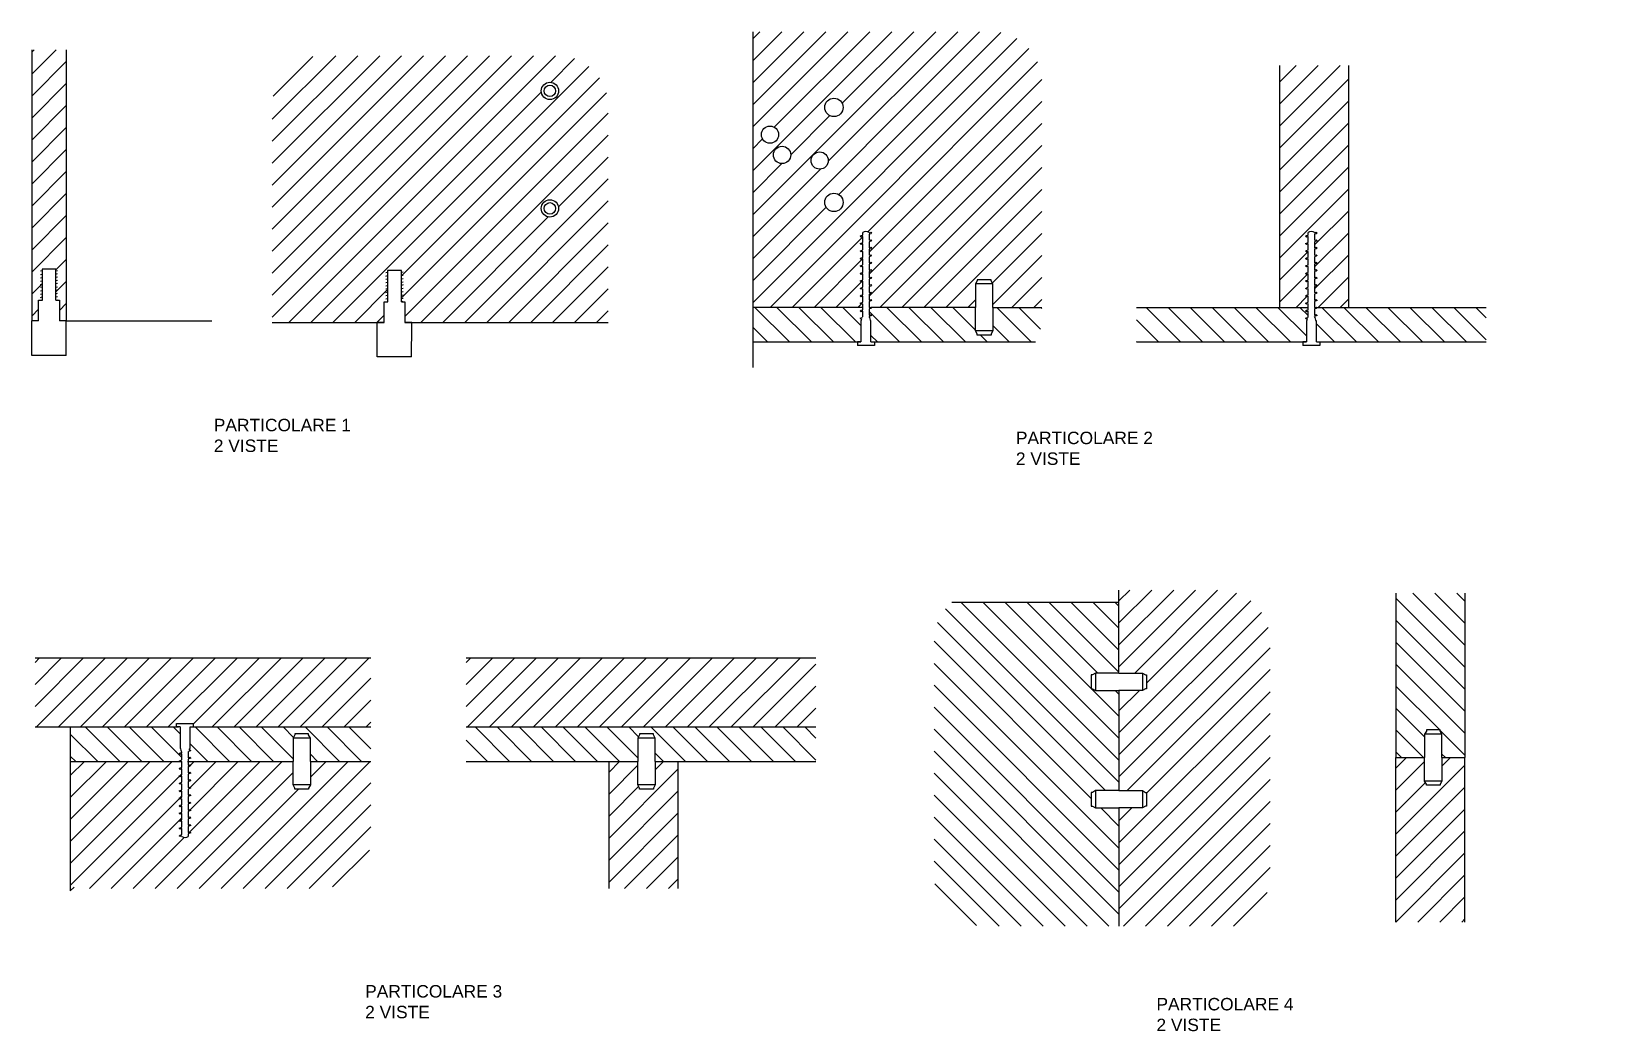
# Model space of a CAD drawing. Header units: inches. Extents: x -20 to 1960, y -511 to 856.
# Drawn here: x 1042.7 to 1501.5, y -510.6 to -221.3 of the extents above; entities that cross this region are included whole.
import ezdxf

# ---------------------------------------------------------------- set-up
doc = ezdxf.new("R2010")
doc.units = ezdxf.units.IN
doc.header["$MEASUREMENT"] = 0
doc.linetypes.add('ACAD_ISO04W100', pattern=[30, 24, -3, 0, -3])
doc.layers.add('assi', color=4, linetype='ACAD_ISO04W100')
doc.styles.add('ARIAL', font='arial.ttf')

msp = doc.modelspace()

# ---------------------------------------------------------------- hatches: boundary and pattern name
at = {"layer": 'assi'}
h = msp.add_hatch(dxfattribs=at)
h.set_pattern_fill('ANSI31', color=256, scale=36)
h.set_pattern_definition([(45, (-4903.842, -1718.9964), (-3.1819805, 3.1819805), [])])
h.paths.add_polyline_path([(1052.73, -226.5), (1042.73, -226.5), (1042.73, -304.97), (1044.73, -304.97), (1044.73, -298.97), (1045.73, -298.97), (1045.73, -289.97), (1049.73, -289.97), (1049.73, -298.97), (1050.73, -298.97), (1050.73, -304.97), (1052.73, -304.97)])
h = msp.add_hatch(dxfattribs=at)
h.set_pattern_fill('ANSI31', color=256, scale=36)
h.set_pattern_definition([(45, (-891.2047, -23.677), (-3.1819805, 3.1819805), [])])
edge = h.paths.add_edge_path()
edge.add_line((1423.96, -231.04), (1403.96, -231.04))
edge.add_line((1403.96, -231.04), (1403.96, -301.06))
edge.add_line((1403.96, -301.06), (1412.29, -301.06))
edge.add_line((1412.29, -301.06), (1412.29, -299.99))
edge.add_line((1412.29, -299.99), (1411.82, -300.14))
edge.add_line((1411.82, -300.14), (1411.56, -299.88))
edge.add_line((1411.56, -299.88), (1411.82, -299.73))
edge.add_line((1411.82, -299.73), (1412.29, -299.57))
edge.add_line((1412.29, -299.57), (1412.29, -297.83))
edge.add_line((1412.29, -297.83), (1411.82, -297.98))
edge.add_line((1411.82, -297.98), (1411.56, -297.72))
edge.add_line((1411.56, -297.72), (1411.82, -297.57))
edge.add_line((1411.82, -297.57), (1412.29, -297.41))
edge.add_line((1412.29, -297.41), (1412.29, -295.66))
edge.add_line((1412.29, -295.66), (1411.82, -295.82))
edge.add_line((1411.82, -295.82), (1411.56, -295.56))
edge.add_line((1411.56, -295.56), (1411.82, -295.41))
edge.add_line((1411.82, -295.41), (1412.29, -295.25))
edge.add_line((1412.29, -295.25), (1412.29, -293.5))
edge.add_line((1412.29, -293.5), (1411.82, -293.66))
edge.add_line((1411.82, -293.66), (1411.56, -293.4))
edge.add_line((1411.56, -293.4), (1411.82, -293.25))
edge.add_line((1411.82, -293.25), (1412.29, -293.09))
edge.add_line((1412.29, -293.09), (1412.29, -291.34))
edge.add_line((1412.29, -291.34), (1411.82, -291.5))
edge.add_line((1411.82, -291.5), (1411.56, -291.23))
edge.add_line((1411.56, -291.23), (1411.82, -291.08))
edge.add_line((1411.82, -291.08), (1412.29, -290.93))
edge.add_line((1412.29, -290.93), (1412.29, -289.18))
edge.add_line((1412.29, -289.18), (1411.82, -289.33))
edge.add_line((1411.82, -289.33), (1411.56, -289.07))
edge.add_line((1411.56, -289.07), (1411.82, -288.92))
edge.add_line((1411.82, -288.92), (1412.29, -288.76))
edge.add_line((1412.29, -288.76), (1412.29, -287.02))
edge.add_line((1412.29, -287.02), (1411.82, -287.17))
edge.add_line((1411.82, -287.17), (1411.56, -286.91))
edge.add_line((1411.56, -286.91), (1411.82, -286.76))
edge.add_line((1411.82, -286.76), (1412.29, -286.6))
edge.add_line((1412.29, -286.6), (1412.29, -284.85))
edge.add_line((1412.29, -284.85), (1411.82, -285.01))
edge.add_line((1411.82, -285.01), (1411.56, -284.75))
edge.add_line((1411.56, -284.75), (1411.82, -284.6))
edge.add_line((1411.82, -284.6), (1412.29, -284.44))
edge.add_line((1412.29, -284.44), (1412.29, -282.69))
edge.add_line((1412.29, -282.69), (1411.82, -282.85))
edge.add_line((1411.82, -282.85), (1411.56, -282.59))
edge.add_line((1411.56, -282.59), (1411.82, -282.44))
edge.add_line((1411.82, -282.44), (1412.29, -282.28))
edge.add_line((1412.29, -282.28), (1412.29, -280.53))
edge.add_line((1412.29, -280.53), (1411.82, -280.69))
edge.add_line((1411.82, -280.69), (1411.56, -280.43))
edge.add_line((1411.56, -280.43), (1411.82, -280.27))
edge.add_line((1411.82, -280.27), (1412.29, -280.12))
edge.add_line((1412.29, -280.12), (1412.29, -279.37))
edge.add_arc((1413.22, -280.7), 1.62, 50.1453, 125.247, ccw=False)
edge.add_line((1414.26, -279.45), (1414.62, -279.33))
edge.add_line((1414.62, -279.33), (1414.89, -279.59))
edge.add_line((1414.89, -279.59), (1414.62, -279.74))
edge.add_line((1414.62, -279.74), (1414.16, -279.9))
edge.add_line((1414.16, -279.9), (1414.16, -281.65))
edge.add_line((1414.16, -281.65), (1414.62, -281.49))
edge.add_line((1414.62, -281.49), (1414.89, -281.76))
edge.add_line((1414.89, -281.76), (1414.62, -281.91))
edge.add_line((1414.62, -281.91), (1414.16, -282.06))
edge.add_line((1414.16, -282.06), (1414.16, -283.81))
edge.add_line((1414.16, -283.81), (1414.62, -283.66))
edge.add_line((1414.62, -283.66), (1414.89, -283.92))
edge.add_line((1414.89, -283.92), (1414.62, -284.07))
edge.add_line((1414.62, -284.07), (1414.16, -284.23))
edge.add_line((1414.16, -284.23), (1414.16, -285.97))
edge.add_line((1414.16, -285.97), (1414.62, -285.82))
edge.add_line((1414.62, -285.82), (1414.89, -286.08))
edge.add_line((1414.89, -286.08), (1414.62, -286.23))
edge.add_line((1414.62, -286.23), (1414.16, -286.39))
edge.add_line((1414.16, -286.39), (1414.16, -288.14))
edge.add_line((1414.16, -288.14), (1414.62, -287.98))
edge.add_line((1414.62, -287.98), (1414.89, -288.24))
edge.add_line((1414.89, -288.24), (1414.62, -288.39))
edge.add_line((1414.62, -288.39), (1414.16, -288.55))
edge.add_line((1414.16, -288.55), (1414.16, -290.3))
edge.add_line((1414.16, -290.3), (1414.62, -290.14))
edge.add_line((1414.62, -290.14), (1414.89, -290.4))
edge.add_line((1414.89, -290.4), (1414.62, -290.55))
edge.add_line((1414.62, -290.55), (1414.16, -290.71))
edge.add_line((1414.16, -290.71), (1414.16, -292.46))
edge.add_line((1414.16, -292.46), (1414.62, -292.3))
edge.add_line((1414.62, -292.3), (1414.89, -292.56))
edge.add_line((1414.89, -292.56), (1414.62, -292.72))
edge.add_line((1414.62, -292.72), (1414.16, -292.87))
edge.add_line((1414.16, -292.87), (1414.16, -294.62))
edge.add_line((1414.16, -294.62), (1414.62, -294.46))
edge.add_line((1414.62, -294.46), (1414.89, -294.73))
edge.add_line((1414.89, -294.73), (1414.62, -294.88))
edge.add_line((1414.62, -294.88), (1414.16, -295.03))
edge.add_line((1414.16, -295.03), (1414.16, -296.78))
edge.add_line((1414.16, -296.78), (1414.62, -296.63))
edge.add_line((1414.62, -296.63), (1414.89, -296.89))
edge.add_line((1414.89, -296.89), (1414.62, -297.04))
edge.add_line((1414.62, -297.04), (1414.16, -297.2))
edge.add_line((1414.16, -297.2), (1414.16, -298.95))
edge.add_line((1414.16, -298.95), (1414.62, -298.79))
edge.add_line((1414.62, -298.79), (1414.89, -299.05))
edge.add_line((1414.89, -299.05), (1414.62, -299.2))
edge.add_line((1414.62, -299.2), (1414.16, -299.36))
edge.add_line((1414.16, -299.36), (1414.16, -301.06))
edge.add_line((1414.16, -301.06), (1414.29, -301.06))
edge.add_line((1414.29, -301.06), (1414.62, -300.95))
edge.add_line((1414.62, -300.95), (1414.73, -301.06))
edge.add_line((1414.73, -301.06), (1423.96, -301.06))
edge.add_line((1423.96, -301.06), (1423.96, -231.04))
h = msp.add_hatch(dxfattribs=at)
h.set_pattern_fill('ANSI31', color=256, scale=36, angle=90)
h.set_pattern_definition([(135, (-3547.296, -4112.0774), (-3.1819805, -3.1819805), [])])
h.paths.add_polyline_path([(1315.98, -301.08), (1285.79, -301.08), (1285.92, -301.21), (1285.66, -301.36), (1285.19, -301.52), (1285.19, -303.27), (1285.66, -303.11), (1285.92, -303.37), (1285.66, -303.53), (1285.19, -303.68, -0.04699), (1285.7, -305.06), (1285.7, -310.98), (1285.78, -311.06), (1286.7, -311.06), (1333.31, -311.06, 0.128744), (1335.18, -303.92), (1335.18, -301.08), (1320.98, -301.08), (1320.98, -307.85), (1320.48, -308.74), (1320.48, -309.06), (1316.48, -309.06), (1316.48, -308.74), (1315.98, -307.85)])
h.paths.add_polyline_path([(1282.82, -305.06, -0.016302), (1282.96, -304.57), (1282.6, -304.21), (1282.86, -304.05), (1283.21, -303.94, -0.008944), (1283.32, -303.68), (1283.32, -302.15), (1282.86, -302.31), (1282.6, -302.04), (1282.86, -301.89), (1283.32, -301.74), (1283.32, -301.06), (1251.48, -301.06), (1251.48, -311.06), (1282.82, -311.06)])
h.paths.add_polyline_path([(1819.92, -301.21), (1820.18, -301.06), (1819.77, -301.06)])
h.paths.add_polyline_path([(1819.19, -301.63), (1819.66, -301.36), (1819.19, -301.52)])
h = msp.add_hatch(dxfattribs=at)
h.set_pattern_fill('ANSI31', color=256, scale=36, angle=90)
h.set_pattern_definition([(135, (-891.2047, -23.677), (-3.1819805, -3.1819805), [])])
edge = h.paths.add_edge_path()
edge.add_line((1362.58, -301.06), (1362.58, -311.06))
edge.add_line((1362.58, -311.06), (1411.78, -311.06))
edge.add_line((1411.78, -311.06), (1411.78, -305.06))
edge.add_arc((1419.36, -307.07), 7.84, 160.2271, 165.1895, ccw=False)
edge.add_line((1411.98, -304.41), (1411.82, -304.47))
edge.add_line((1411.82, -304.47), (1411.56, -304.21))
edge.add_line((1411.56, -304.21), (1411.82, -304.05))
edge.add_line((1411.82, -304.05), (1412.17, -303.94))
edge.add_arc((1419.36, -307.07), 7.84, 154.4281, 156.4777, ccw=False)
edge.add_line((1412.29, -303.68), (1412.29, -302.15))
edge.add_line((1412.29, -302.15), (1411.82, -302.31))
edge.add_line((1411.82, -302.31), (1411.56, -302.04))
edge.add_line((1411.56, -302.04), (1411.82, -301.89))
edge.add_line((1411.82, -301.89), (1412.29, -301.74))
edge.add_line((1412.29, -301.74), (1412.29, -301.06))
edge.add_line((1412.29, -301.06), (1362.58, -301.06))
edge = h.paths.add_edge_path()
edge.add_line((1463.87, -311.06), (1463.87, -301.06))
edge.add_line((1463.87, -301.06), (1414.73, -301.06))
edge.add_line((1414.73, -301.06), (1414.89, -301.21))
edge.add_line((1414.89, -301.21), (1414.62, -301.36))
edge.add_line((1414.62, -301.36), (1414.16, -301.52))
edge.add_line((1414.16, -301.52), (1414.16, -303.27))
edge.add_line((1414.16, -303.27), (1414.62, -303.11))
edge.add_line((1414.62, -303.11), (1414.89, -303.37))
edge.add_line((1414.89, -303.37), (1414.62, -303.53))
edge.add_line((1414.62, -303.53), (1414.16, -303.68))
edge.add_arc((1407.09, -307.07), 7.84, 14.8105, 25.5719, ccw=False)
edge.add_line((1414.67, -305.06), (1414.67, -310.98))
edge.add_line((1414.67, -310.98), (1414.74, -311.06))
edge.add_line((1414.74, -311.06), (1463.87, -311.06))
h = msp.add_hatch(dxfattribs=at)
h.set_pattern_fill('ANSI31', color=256, scale=36, angle=90)
h.set_pattern_definition([(135, (-36.5393, -291.9454), (-3.18198, -3.18198), [])])
h.paths.add_polyline_path([(1457.69, -383.76), (1437.69, -383.76), (1437.69, -431.37), (1446.02, -431.37), (1446.02, -424.59), (1446.52, -423.69), (1446.52, -423.37), (1450.52, -423.37), (1450.52, -423.69), (1451.02, -424.59), (1451.02, -431.37), (1457.69, -431.37)])
h = msp.add_hatch(dxfattribs=at)
h.set_pattern_fill('ANSI31', color=256, scale=36, angle=90)
h.set_pattern_definition([(135, (13.317, -416.606), (-3.18198, -3.18198), [])])
h.paths.add_polyline_path([(1218.22, -425.71), (1218.72, -424.82), (1218.72, -424.5), (1222.72, -424.5), (1222.72, -424.82), (1223.22, -425.71), (1223.22, -432.5), (1269.8, -432.5), (1269.8, -422.5), (1168.51, -422.5), (1168.51, -432.5), (1218.22, -432.5)])
h = msp.add_hatch(dxfattribs=at)
h.set_pattern_fill('ANSI31', color=256, scale=36)
h.set_pattern_definition([(45, (13.317, -416.606), (-3.18198, 3.18198), [])])
h.paths.add_polyline_path([(1209.89, -469.23), (1229.89, -469.23), (1229.89, -432.5), (1223.22, -432.5), (1223.22, -439.28), (1222.72, -440.17), (1222.72, -440.5), (1218.72, -440.5), (1218.72, -440.17), (1218.22, -439.28), (1218.22, -432.5), (1209.89, -432.5)])
h = msp.add_hatch(dxfattribs=at)
h.set_pattern_fill('ANSI31', color=256, scale=36)
h.set_pattern_definition([(45, (241.114, -415.4795), (-3.18198, 3.18198), [])])
h.paths.add_polyline_path([(1437.69, -478.98), (1457.69, -478.98), (1457.69, -431.37), (1451.02, -431.37), (1451.02, -438.15), (1450.52, -439.05), (1450.52, -439.37), (1446.52, -439.37), (1446.52, -439.05), (1446.02, -438.15), (1446.02, -431.37), (1437.69, -431.37)])

# ---------------------------------------------------------------- linework, layer by layer
for p, q in [((1251.48, -221.31), (1251.48, -318.46)), ((1042.73, -226.5), (1042.73, -304.97)), ((1052.73, -226.5), (1052.73, -304.97)), ((1403.96, -231.04), (1403.96, -301.06)), ((1423.96, -231.04), (1423.96, -301.06)), ((1283.32, -280.12), (1283.32, -279.37)), ((1285.19, -279.49), (1285.66, -279.33)), ((1285.19, -279.37), (1285.19, -279.49)), ((1285.66, -279.74), (1285.19, -279.9)), ((1285.66, -279.33), (1285.92, -279.59)), ((1285.92, -279.59), (1285.66, -279.74)), ((1412.29, -280.12), (1412.29, -279.37)), ((1414.16, -279.49), (1414.62, -279.33)), ((1414.16, -279.37), (1414.16, -279.49)), ((1414.62, -279.74), (1414.16, -279.9)), ((1414.62, -279.33), (1414.89, -279.59)), ((1414.89, -279.59), (1414.62, -279.74)), ((1282.6, -280.43), (1282.86, -280.27)), ((1282.86, -280.69), (1282.6, -280.43)), ((1282.6, -282.59), (1282.86, -282.44)), ((1282.86, -282.85), (1282.6, -282.59)), ((1282.86, -280.27), (1283.32, -280.12)), ((1283.32, -280.53), (1282.86, -280.69)), ((1282.86, -282.44), (1283.32, -282.28)), ((1283.32, -282.69), (1282.86, -282.85)), ((1282.86, -284.6), (1283.32, -284.44)), ((1283.32, -282.28), (1283.32, -280.53)), ((1283.32, -284.44), (1283.32, -282.69)), ((1285.19, -279.9), (1285.19, -281.65)), ((1285.19, -281.65), (1285.66, -281.49)), ((1285.66, -281.91), (1285.19, -282.06)), ((1285.19, -282.06), (1285.19, -283.81)), ((1285.19, -283.81), (1285.66, -283.66)), ((1285.66, -284.07), (1285.19, -284.23)), ((1285.19, -284.23), (1285.19, -285.97)), ((1285.66, -281.49), (1285.92, -281.76)), ((1285.92, -281.76), (1285.66, -281.91)), ((1285.66, -283.66), (1285.92, -283.92)), ((1285.92, -283.92), (1285.66, -284.07)), ((1411.56, -280.43), (1411.82, -280.27)), ((1411.82, -280.69), (1411.56, -280.43)), ((1411.56, -282.59), (1411.82, -282.44)), ((1411.82, -282.85), (1411.56, -282.59)), ((1411.82, -280.27), (1412.29, -280.12)), ((1412.29, -280.53), (1411.82, -280.69)), ((1411.82, -282.44), (1412.29, -282.28)), ((1412.29, -282.69), (1411.82, -282.85)), ((1411.82, -284.6), (1412.29, -284.44)), ((1412.29, -282.28), (1412.29, -280.53)), ((1412.29, -284.44), (1412.29, -282.69)), ((1414.16, -279.9), (1414.16, -281.65)), ((1414.16, -281.65), (1414.62, -281.49)), ((1414.62, -281.91), (1414.16, -282.06)), ((1414.16, -282.06), (1414.16, -283.81)), ((1414.16, -283.81), (1414.62, -283.66)), ((1414.62, -284.07), (1414.16, -284.23)), ((1414.16, -284.23), (1414.16, -285.97)), ((1414.62, -281.49), (1414.89, -281.76)), ((1414.89, -281.76), (1414.62, -281.91)), ((1414.62, -283.66), (1414.89, -283.92)), ((1414.89, -283.92), (1414.62, -284.07)), ((1282.6, -284.75), (1282.86, -284.6)), ((1282.86, -285.01), (1282.6, -284.75)), ((1282.6, -286.91), (1282.86, -286.76)), ((1282.86, -287.17), (1282.6, -286.91)), ((1282.6, -289.07), (1282.86, -288.92)), ((1283.32, -284.85), (1282.86, -285.01)), ((1282.86, -286.76), (1283.32, -286.6)), ((1283.32, -287.02), (1282.86, -287.17)), ((1282.86, -288.92), (1283.32, -288.76)), ((1283.32, -286.6), (1283.32, -284.85)), ((1283.32, -288.76), (1283.32, -287.02)), ((1285.19, -285.97), (1285.66, -285.82)), ((1285.66, -286.23), (1285.19, -286.39)), ((1285.19, -286.39), (1285.19, -288.14)), ((1285.19, -288.14), (1285.66, -287.98)), ((1285.66, -288.39), (1285.19, -288.55)), ((1285.19, -288.55), (1285.19, -290.3)), ((1285.66, -285.82), (1285.92, -286.08)), ((1285.92, -286.08), (1285.66, -286.23)), ((1285.66, -287.98), (1285.92, -288.24)), ((1285.92, -288.24), (1285.66, -288.39)), ((1411.56, -284.75), (1411.82, -284.6)), ((1411.82, -285.01), (1411.56, -284.75)), ((1411.56, -286.91), (1411.82, -286.76)), ((1411.82, -287.17), (1411.56, -286.91)), ((1411.56, -289.07), (1411.82, -288.92)), ((1412.29, -284.85), (1411.82, -285.01)), ((1411.82, -286.76), (1412.29, -286.6)), ((1412.29, -287.02), (1411.82, -287.17)), ((1411.82, -288.92), (1412.29, -288.76)), ((1412.29, -286.6), (1412.29, -284.85)), ((1412.29, -288.76), (1412.29, -287.02)), ((1414.16, -285.97), (1414.62, -285.82)), ((1414.62, -286.23), (1414.16, -286.39)), ((1414.16, -286.39), (1414.16, -288.14)), ((1414.16, -288.14), (1414.62, -287.98)), ((1414.62, -288.39), (1414.16, -288.55)), ((1414.16, -288.55), (1414.16, -290.3)), ((1414.62, -285.82), (1414.89, -286.08)), ((1414.89, -286.08), (1414.62, -286.23)), ((1414.62, -287.98), (1414.89, -288.24)), ((1414.89, -288.24), (1414.62, -288.39)), ((1045.73, -290.49), (1045.23, -290.61)), ((1045.23, -291.56), (1045.73, -291.44)), ((1045.23, -292.5), (1045.73, -292.38)), ((1045.23, -293.45), (1045.73, -293.33)), ((1049.73, -289.97), (1045.73, -289.97)), ((1045.73, -289.97), (1045.73, -298.97)), ((1049.73, -298.97), (1049.73, -289.97)), ((1049.73, -290.47), (1050.22, -290.36)), ((1049.73, -291.42), (1050.22, -291.3)), ((1049.73, -292.36), (1050.22, -292.25)), ((1049.73, -293.31), (1050.22, -293.19)), ((1145.76, -290.93), (1145.27, -291.05)), ((1145.27, -291.99), (1145.76, -291.87)), ((1145.27, -292.94), (1145.76, -292.82)), ((1149.76, -290.41), (1145.76, -290.41)), ((1145.76, -290.41), (1145.76, -299.41)), ((1149.76, -299.41), (1149.76, -290.41)), ((1149.76, -290.91), (1150.26, -290.79)), ((1149.76, -291.86), (1150.26, -291.74)), ((1149.76, -292.8), (1150.26, -292.68)), ((1149.76, -293.75), (1150.26, -293.63)), ((1282.86, -289.33), (1282.6, -289.07)), ((1282.6, -291.23), (1282.86, -291.08)), ((1282.86, -291.5), (1282.6, -291.23)), ((1282.6, -293.4), (1282.86, -293.25)), ((1282.86, -293.66), (1282.6, -293.4)), ((1283.32, -289.18), (1282.86, -289.33)), ((1282.86, -291.08), (1283.32, -290.93)), ((1283.32, -291.34), (1282.86, -291.5)), ((1282.86, -293.25), (1283.32, -293.09)), ((1283.32, -293.5), (1282.86, -293.66)), ((1283.32, -290.93), (1283.32, -289.18)), ((1283.32, -293.09), (1283.32, -291.34)), ((1283.32, -295.25), (1283.32, -293.5)), ((1285.19, -290.3), (1285.66, -290.14)), ((1285.66, -290.55), (1285.19, -290.71)), ((1285.19, -290.71), (1285.19, -292.46)), ((1285.19, -292.46), (1285.66, -292.3)), ((1285.66, -292.72), (1285.19, -292.87)), ((1285.19, -292.87), (1285.19, -294.62)), ((1285.66, -290.14), (1285.92, -290.4)), ((1285.92, -290.4), (1285.66, -290.55)), ((1285.66, -292.3), (1285.92, -292.56)), ((1285.92, -292.56), (1285.66, -292.72)), ((1316.48, -293.39), (1315.98, -294.28)), ((1320.48, -293.06), (1316.48, -293.06)), ((1316.48, -293.06), (1316.48, -293.39)), ((1320.48, -293.39), (1320.48, -293.06)), ((1320.98, -294.28), (1320.48, -293.39)), ((1411.82, -289.33), (1411.56, -289.07)), ((1411.56, -291.23), (1411.82, -291.08)), ((1411.82, -291.5), (1411.56, -291.23)), ((1411.56, -293.4), (1411.82, -293.25)), ((1411.82, -293.66), (1411.56, -293.4)), ((1412.29, -289.18), (1411.82, -289.33)), ((1411.82, -291.08), (1412.29, -290.93)), ((1412.29, -291.34), (1411.82, -291.5)), ((1411.82, -293.25), (1412.29, -293.09)), ((1412.29, -293.5), (1411.82, -293.66)), ((1412.29, -290.93), (1412.29, -289.18)), ((1412.29, -293.09), (1412.29, -291.34)), ((1412.29, -295.25), (1412.29, -293.5)), ((1414.16, -290.3), (1414.62, -290.14)), ((1414.62, -290.55), (1414.16, -290.71)), ((1414.16, -290.71), (1414.16, -292.46)), ((1414.16, -292.46), (1414.62, -292.3)), ((1414.62, -292.72), (1414.16, -292.87)), ((1414.16, -292.87), (1414.16, -294.62)), ((1414.62, -290.14), (1414.89, -290.4)), ((1414.89, -290.4), (1414.62, -290.55)), ((1414.62, -292.3), (1414.89, -292.56)), ((1414.89, -292.56), (1414.62, -292.72)), ((1045.23, -294.39), (1045.73, -294.27)), ((1045.73, -295.22), (1045.23, -295.34)), ((1045.23, -296.28), (1045.73, -296.16)), ((1045.23, -297.23), (1045.73, -297.11)), ((1045.23, -298.17), (1045.73, -298.05)), ((1050.22, -294.13), (1049.73, -294.25)), ((1049.73, -295.2), (1050.22, -295.08)), ((1049.73, -296.14), (1050.22, -296.02)), ((1049.73, -297.09), (1050.22, -296.97)), ((1049.73, -298.03), (1050.22, -297.91)), ((1145.27, -293.88), (1145.76, -293.76)), ((1145.27, -294.83), (1145.76, -294.71)), ((1145.76, -295.65), (1145.27, -295.77)), ((1145.27, -296.72), (1145.76, -296.6)), ((1145.27, -297.66), (1145.76, -297.54)), ((1150.26, -294.57), (1149.76, -294.69)), ((1149.76, -295.64), (1150.26, -295.52)), ((1149.76, -296.58), (1150.26, -296.46)), ((1149.76, -297.53), (1150.26, -297.41)), ((1282.6, -295.56), (1282.86, -295.41)), ((1282.86, -295.82), (1282.6, -295.56)), ((1282.6, -297.72), (1282.86, -297.57)), ((1282.86, -297.98), (1282.6, -297.72)), ((1282.86, -295.41), (1283.32, -295.25)), ((1283.32, -295.66), (1282.86, -295.82)), ((1282.86, -297.57), (1283.32, -297.41)), ((1283.32, -297.83), (1282.86, -297.98)), ((1283.32, -297.41), (1283.32, -295.66)), ((1283.32, -299.57), (1283.32, -297.83)), ((1285.19, -294.62), (1285.66, -294.46)), ((1285.66, -294.88), (1285.19, -295.03)), ((1285.19, -295.03), (1285.19, -296.78)), ((1285.19, -296.78), (1285.66, -296.63)), ((1285.66, -297.04), (1285.19, -297.2)), ((1285.19, -297.2), (1285.19, -298.95)), ((1285.66, -294.46), (1285.92, -294.73)), ((1285.92, -294.73), (1285.66, -294.88)), ((1285.66, -296.63), (1285.92, -296.89)), ((1285.92, -296.89), (1285.66, -297.04)), ((1320.98, -294.28), (1315.98, -294.28)), ((1315.98, -294.28), (1315.98, -301.06)), ((1320.98, -301.06), (1320.98, -294.28)), ((1411.56, -295.56), (1411.82, -295.41)), ((1411.82, -295.82), (1411.56, -295.56)), ((1411.56, -297.72), (1411.82, -297.57)), ((1411.82, -297.98), (1411.56, -297.72)), ((1411.82, -295.41), (1412.29, -295.25)), ((1412.29, -295.66), (1411.82, -295.82)), ((1411.82, -297.57), (1412.29, -297.41)), ((1412.29, -297.83), (1411.82, -297.98)), ((1412.29, -297.41), (1412.29, -295.66)), ((1412.29, -299.57), (1412.29, -297.83)), ((1414.16, -294.62), (1414.62, -294.46)), ((1414.62, -294.88), (1414.16, -295.03)), ((1414.16, -295.03), (1414.16, -296.78)), ((1414.16, -296.78), (1414.62, -296.63)), ((1414.62, -297.04), (1414.16, -297.2)), ((1414.16, -297.2), (1414.16, -298.95)), ((1414.62, -294.46), (1414.89, -294.73)), ((1414.89, -294.73), (1414.62, -294.88)), ((1414.62, -296.63), (1414.89, -296.89)), ((1414.89, -296.89), (1414.62, -297.04)), ((1044.73, -304.97), (1044.73, -298.97)), ((1044.73, -298.97), (1045.83, -298.97)), ((1049.73, -298.97), (1050.73, -298.97)), ((1049.76, -298.97), (1050.22, -298.86)), ((1050.73, -298.97), (1050.73, -304.97)), ((1144.76, -305.41), (1144.76, -299.41)), ((1144.76, -299.41), (1145.86, -299.41)), ((1145.27, -298.61), (1145.76, -298.49)), ((1149.76, -298.47), (1150.26, -298.35)), ((1149.76, -299.41), (1150.76, -299.41)), ((1149.79, -299.41), (1150.26, -299.3)), ((1150.76, -299.41), (1150.76, -305.41)), ((1283.32, -301.06), (1251.48, -301.06)), ((1282.6, -299.88), (1282.86, -299.73)), ((1282.86, -300.14), (1282.6, -299.88)), ((1282.6, -302.04), (1282.86, -301.89)), ((1282.86, -302.31), (1282.6, -302.04)), ((1282.86, -299.73), (1283.32, -299.57)), ((1283.32, -299.99), (1282.86, -300.14)), ((1282.86, -301.89), (1283.32, -301.74)), ((1283.32, -302.15), (1282.86, -302.31)), ((1283.32, -301.74), (1283.32, -299.99)), ((1283.32, -303.68), (1283.32, -302.15)), ((1285.19, -298.95), (1285.66, -298.79)), ((1285.66, -299.2), (1285.19, -299.36)), ((1285.19, -299.36), (1285.19, -301.11)), ((1285.19, -301.11), (1285.66, -300.95)), ((1285.66, -301.36), (1285.19, -301.52)), ((1285.19, -301.52), (1285.19, -303.27)), ((1285.66, -298.79), (1285.92, -299.05)), ((1285.92, -299.05), (1285.66, -299.2)), ((1285.66, -300.95), (1285.92, -301.21)), ((1285.92, -301.21), (1285.66, -301.36)), ((1315.98, -301.08), (1285.79, -301.08)), ((1315.98, -307.85), (1315.98, -301.06)), ((1320.98, -301.06), (1320.98, -307.85)), ((1320.98, -301.06), (1335.18, -301.06)), ((1362.58, -301.06), (1412.29, -301.06)), ((1411.56, -299.88), (1411.82, -299.73)), ((1411.82, -300.14), (1411.56, -299.88)), ((1411.56, -302.04), (1411.82, -301.89)), ((1411.82, -302.31), (1411.56, -302.04)), ((1411.82, -299.73), (1412.29, -299.57)), ((1412.29, -299.99), (1411.82, -300.14)), ((1411.82, -301.89), (1412.29, -301.74)), ((1412.29, -302.15), (1411.82, -302.31)), ((1412.29, -301.74), (1412.29, -299.99)), ((1412.29, -303.68), (1412.29, -302.15)), ((1414.16, -298.95), (1414.62, -298.79)), ((1414.62, -299.2), (1414.16, -299.36)), ((1414.16, -299.36), (1414.16, -301.11)), ((1414.16, -301.11), (1414.62, -300.95)), ((1414.16, -301.06), (1414.29, -301.06)), ((1414.62, -301.36), (1414.16, -301.52)), ((1414.16, -301.52), (1414.16, -303.27)), ((1414.62, -298.79), (1414.89, -299.05)), ((1414.89, -299.05), (1414.62, -299.2)), ((1414.62, -300.95), (1414.89, -301.21)), ((1414.89, -301.21), (1414.62, -301.36)), ((1414.73, -301.06), (1463.87, -301.06)), ((1042.72, -305.97), (1042.73, -304.97)), ((1042.75, -314.97), (1042.72, -305.97)), ((1044.73, -304.97), (1042.73, -304.97)), ((1052.73, -304.97), (1050.73, -304.97)), ((1052.69, -314.97), (1052.72, -305.97)), ((1052.73, -304.97), (1094.92, -304.97)), ((1052.73, -305.97), (1052.73, -304.97)), ((1112.38, -305.41), (1144.76, -305.41)), ((1142.76, -306.41), (1142.76, -305.41)), ((1144.76, -305.41), (1142.76, -305.41)), ((1142.78, -315.41), (1142.76, -306.41)), ((1150.76, -305.41), (1209.61, -305.41)), ((1152.76, -305.41), (1150.76, -305.41)), ((1152.73, -315.41), (1152.76, -306.41)), ((1152.76, -306.41), (1152.76, -305.41)), ((1282.6, -304.21), (1282.86, -304.05)), ((1282.86, -304.47), (1282.6, -304.21)), ((1282.82, -305.06), (1282.82, -311.06)), ((1282.86, -304.05), (1283.21, -303.94)), ((1283.02, -304.41), (1282.86, -304.47)), ((1285.19, -303.27), (1285.66, -303.11)), ((1285.66, -303.53), (1285.19, -303.68)), ((1285.66, -303.11), (1285.92, -303.37)), ((1285.92, -303.37), (1285.66, -303.53)), ((1285.7, -311.06), (1285.7, -305.06)), ((1411.56, -304.21), (1411.82, -304.05)), ((1411.82, -304.47), (1411.56, -304.21)), ((1411.78, -305.06), (1411.78, -311.06)), ((1411.82, -304.05), (1412.17, -303.94)), ((1411.98, -304.41), (1411.82, -304.47)), ((1414.16, -303.27), (1414.62, -303.11)), ((1414.62, -303.53), (1414.16, -303.68)), ((1414.62, -303.11), (1414.89, -303.37)), ((1414.89, -303.37), (1414.62, -303.53)), ((1414.67, -311.06), (1414.67, -305.06)), ((1251.48, -311.06), (1282.82, -311.06)), ((1282.82, -311.06), (1281.82, -311.06)), ((1281.82, -311.06), (1281.82, -312.06)), ((1285.7, -311.06), (1286.7, -311.06)), ((1286.7, -311.06), (1286.7, -312.06)), ((1286.7, -311.06), (1333.31, -311.06)), ((1320.98, -307.85), (1315.98, -307.85)), ((1316.48, -308.74), (1315.98, -307.85)), ((1316.48, -309.06), (1316.48, -308.74)), ((1320.48, -309.06), (1316.48, -309.06)), ((1320.98, -307.85), (1320.48, -308.74)), ((1320.48, -308.74), (1320.48, -309.06)), ((1362.58, -311.06), (1411.78, -311.06)), ((1411.78, -311.06), (1410.78, -311.06)), ((1410.78, -311.06), (1410.78, -312.06)), ((1414.67, -311.06), (1415.67, -311.06)), ((1414.67, -311.06), (1463.87, -311.06)), ((1415.67, -311.06), (1415.67, -312.06)), ((1052.69, -314.97), (1042.75, -314.97)), ((1152.73, -315.41), (1142.78, -315.41)), ((1286.7, -312.06), (1281.82, -312.06)), ((1415.67, -312.06), (1410.78, -312.06)), ((1357.53, -406.66), (1357.53, -382.9)), ((1437.69, -383.76), (1437.69, -431.37)), ((1457.69, -383.76), (1457.69, -431.37)), ((1357.53, -386.43), (1309.11, -386.43)), ((1043.69, -402.5), (1140.92, -402.5)), ((1168.51, -402.5), (1269.8, -402.5)), ((1349.85, -407.43), (1349.52, -407.43)), ((1349.52, -407.43), (1349.52, -411.43)), ((1350.74, -406.93), (1349.85, -407.43)), ((1357.53, -406.93), (1350.74, -406.93)), ((1350.74, -406.93), (1350.74, -411.93)), ((1357.53, -406.93), (1364.31, -406.93)), ((1364.31, -406.93), (1364.31, -411.93)), ((1364.31, -406.93), (1365.2, -407.43)), ((1365.2, -407.43), (1365.53, -407.43)), ((1365.53, -407.43), (1365.53, -411.43)), ((1349.52, -411.43), (1349.85, -411.43)), ((1349.85, -411.43), (1350.74, -411.93)), ((1350.74, -411.93), (1357.53, -411.93)), ((1357.53, -411.93), (1357.53, -440.93)), ((1364.31, -411.93), (1357.53, -411.93)), ((1365.2, -411.43), (1364.31, -411.93)), ((1365.53, -411.43), (1365.2, -411.43)), ((1084.68, -422.5), (1084.68, -421.5)), ((1084.68, -421.5), (1089.56, -421.5)), ((1089.56, -422.5), (1089.56, -421.5)), ((1043.69, -422.5), (1085.24, -422.5)), ((1053.9, -422.5), (1053.9, -469.97)), ((1085.68, -422.5), (1084.68, -422.5)), ((1085.68, -422.5), (1085.68, -428.5)), ((1088.56, -422.5), (1140.92, -422.5)), ((1088.56, -428.5), (1088.56, -422.5)), ((1088.56, -422.5), (1089.56, -422.5)), ((1118.9, -424.82), (1118.4, -425.71)), ((1123.4, -425.71), (1118.4, -425.71)), ((1118.4, -425.71), (1118.4, -432.5)), ((1122.9, -424.5), (1118.9, -424.5)), ((1118.9, -424.5), (1118.9, -424.82)), ((1122.9, -424.82), (1122.9, -424.5)), ((1123.4, -425.71), (1122.9, -424.82)), ((1123.4, -432.5), (1123.4, -425.71)), ((1168.51, -422.5), (1269.8, -422.5)), ((1218.72, -424.82), (1218.22, -425.71)), ((1223.22, -425.71), (1218.22, -425.71)), ((1218.22, -425.71), (1218.22, -432.5)), ((1222.72, -424.5), (1218.72, -424.5)), ((1218.72, -424.5), (1218.72, -424.82)), ((1222.72, -424.82), (1222.72, -424.5)), ((1223.22, -425.71), (1222.72, -424.82)), ((1223.22, -432.5), (1223.22, -425.71)), ((1446.52, -423.69), (1446.02, -424.59)), ((1451.02, -424.59), (1446.02, -424.59)), ((1446.02, -424.59), (1446.02, -431.37)), ((1450.52, -423.37), (1446.52, -423.37)), ((1446.52, -423.37), (1446.52, -423.69)), ((1450.52, -423.69), (1450.52, -423.37)), ((1451.02, -424.59), (1450.52, -423.69)), ((1451.02, -431.37), (1451.02, -424.59)), ((1085.46, -430.18), (1085.72, -430.03)), ((1085.72, -430.45), (1085.46, -430.18)), ((1085.72, -430.03), (1086.19, -429.88)), ((1086.19, -430.29), (1085.72, -430.45)), ((1086.19, -432.04), (1086.19, -430.29)), ((1088.06, -429.88), (1088.06, -431.41)), ((1088.06, -431.41), (1088.52, -431.25)), ((1088.52, -429.5), (1088.17, -429.62)), ((1088.36, -429.14), (1088.52, -429.09)), ((1088.52, -429.09), (1088.78, -429.35)), ((1088.78, -429.35), (1088.52, -429.5)), ((1088.52, -431.25), (1088.78, -431.51)), ((1053.9, -432.5), (1085.97, -432.5)), ((1085.46, -432.35), (1085.72, -432.19)), ((1085.72, -432.61), (1085.46, -432.35)), ((1085.46, -434.51), (1085.72, -434.36)), ((1085.72, -434.77), (1085.46, -434.51)), ((1085.72, -432.19), (1086.19, -432.04)), ((1086.19, -432.45), (1085.72, -432.61)), ((1085.72, -434.36), (1086.19, -434.2)), ((1086.19, -434.61), (1085.72, -434.77)), ((1086.19, -434.2), (1086.19, -432.45)), ((1086.19, -436.36), (1086.19, -434.61)), ((1087.84, -432.5), (1118.4, -432.5)), ((1088.52, -431.67), (1088.06, -431.82)), ((1088.06, -431.82), (1088.06, -433.57)), ((1088.06, -433.57), (1088.52, -433.41)), ((1088.52, -433.83), (1088.06, -433.98)), ((1088.06, -433.98), (1088.06, -435.73)), ((1088.06, -435.73), (1088.52, -435.58)), ((1088.78, -431.51), (1088.52, -431.67)), ((1088.52, -433.41), (1088.78, -433.68)), ((1088.78, -433.68), (1088.52, -433.83)), ((1088.52, -435.58), (1088.78, -435.84)), ((1088.78, -435.84), (1088.52, -435.99)), ((1118.4, -439.28), (1118.4, -432.5)), ((1123.4, -432.5), (1140.92, -432.5)), ((1123.4, -432.5), (1123.4, -439.28)), ((1168.51, -432.5), (1218.22, -432.5)), ((1209.89, -469.23), (1209.89, -432.5)), ((1218.22, -439.28), (1218.22, -432.5)), ((1223.22, -432.5), (1269.8, -432.5)), ((1223.22, -432.5), (1223.22, -439.28)), ((1229.89, -469.23), (1229.89, -432.5)), ((1437.69, -478.98), (1437.69, -431.37)), ((1437.69, -431.37), (1446.02, -431.37)), ((1446.02, -438.15), (1446.02, -431.37)), ((1451.02, -431.37), (1451.02, -438.15)), ((1451.02, -431.37), (1457.69, -431.37)), ((1457.69, -478.98), (1457.69, -431.37)), ((1085.46, -436.67), (1085.72, -436.52)), ((1085.72, -436.93), (1085.46, -436.67)), ((1085.46, -438.83), (1085.72, -438.68)), ((1085.72, -439.09), (1085.46, -438.83)), ((1085.72, -436.52), (1086.19, -436.36)), ((1086.19, -436.77), (1085.72, -436.93)), ((1085.72, -438.68), (1086.19, -438.52)), ((1086.19, -438.94), (1085.72, -439.09)), ((1086.19, -438.52), (1086.19, -436.77)), ((1086.19, -440.69), (1086.19, -438.94)), ((1088.52, -435.99), (1088.06, -436.15)), ((1088.06, -436.15), (1088.06, -437.89)), ((1088.06, -437.89), (1088.52, -437.74)), ((1088.52, -438.15), (1088.06, -438.31)), ((1088.06, -438.31), (1088.06, -440.06)), ((1088.06, -440.06), (1088.52, -439.9)), ((1088.52, -440.31), (1088.06, -440.47)), ((1088.52, -437.74), (1088.78, -438)), ((1088.78, -438), (1088.52, -438.15)), ((1088.52, -439.9), (1088.78, -440.16)), ((1088.78, -440.16), (1088.52, -440.31)), ((1123.4, -439.28), (1118.4, -439.28)), ((1118.9, -440.17), (1118.4, -439.28)), ((1118.9, -440.5), (1118.9, -440.17)), ((1123.4, -439.28), (1122.9, -440.17)), ((1122.9, -440.17), (1122.9, -440.5)), ((1223.22, -439.28), (1218.22, -439.28)), ((1218.72, -440.17), (1218.22, -439.28)), ((1218.72, -440.5), (1218.72, -440.17)), ((1223.22, -439.28), (1222.72, -440.17)), ((1222.72, -440.17), (1222.72, -440.5)), ((1451.02, -438.15), (1446.02, -438.15)), ((1446.52, -439.05), (1446.02, -438.15)), ((1446.52, -439.37), (1446.52, -439.05)), ((1450.52, -439.37), (1446.52, -439.37)), ((1451.02, -438.15), (1450.52, -439.05)), ((1450.52, -439.05), (1450.52, -439.37)), ((1085.46, -440.99), (1085.72, -440.84)), ((1085.72, -441.25), (1085.46, -440.99)), ((1085.46, -443.15), (1085.72, -443)), ((1085.72, -443.42), (1085.46, -443.15)), ((1085.72, -440.84), (1086.19, -440.69)), ((1086.19, -441.1), (1085.72, -441.25)), ((1085.72, -443), (1086.19, -442.85)), ((1086.19, -443.26), (1085.72, -443.42)), ((1085.72, -445.17), (1086.19, -445.01)), ((1086.19, -442.85), (1086.19, -441.1)), ((1086.19, -445.01), (1086.19, -443.26)), ((1088.06, -440.47), (1088.06, -442.22)), ((1088.06, -442.22), (1088.52, -442.06)), ((1088.52, -442.47), (1088.06, -442.63)), ((1088.06, -442.63), (1088.06, -444.38)), ((1088.06, -444.38), (1088.52, -444.22)), ((1088.52, -444.64), (1088.06, -444.79)), ((1088.06, -444.79), (1088.06, -446.54)), ((1088.52, -442.06), (1088.78, -442.32)), ((1088.78, -442.32), (1088.52, -442.47)), ((1088.52, -444.22), (1088.78, -444.49)), ((1088.78, -444.49), (1088.52, -444.64)), ((1122.9, -440.5), (1118.9, -440.5)), ((1222.72, -440.5), (1218.72, -440.5)), ((1349.85, -441.43), (1349.52, -441.43)), ((1349.52, -441.43), (1349.52, -445.43)), ((1350.74, -440.93), (1349.85, -441.43)), ((1357.53, -440.93), (1350.74, -440.93)), ((1350.74, -440.93), (1350.74, -445.93)), ((1357.53, -440.93), (1364.31, -440.93)), ((1364.31, -440.93), (1364.31, -445.93)), ((1364.31, -440.93), (1365.2, -441.43)), ((1365.2, -441.43), (1365.53, -441.43)), ((1365.53, -441.43), (1365.53, -445.43)), ((1085.46, -445.32), (1085.72, -445.17)), ((1085.72, -445.58), (1085.46, -445.32)), ((1085.46, -447.48), (1085.72, -447.33)), ((1085.72, -447.74), (1085.46, -447.48)), ((1085.46, -449.64), (1085.72, -449.49)), ((1086.19, -445.42), (1085.72, -445.58)), ((1085.72, -447.33), (1086.19, -447.17)), ((1086.19, -447.58), (1085.72, -447.74)), ((1085.72, -449.49), (1086.19, -449.33)), ((1086.19, -447.17), (1086.19, -445.42)), ((1086.19, -449.33), (1086.19, -447.58)), ((1088.06, -446.54), (1088.52, -446.39)), ((1088.52, -446.8), (1088.06, -446.95)), ((1088.06, -446.95), (1088.06, -448.7)), ((1088.06, -448.7), (1088.52, -448.55)), ((1088.52, -448.96), (1088.06, -449.12)), ((1088.06, -449.12), (1088.06, -450.87)), ((1088.52, -446.39), (1088.78, -446.65)), ((1088.78, -446.65), (1088.52, -446.8)), ((1088.52, -448.55), (1088.78, -448.81)), ((1088.78, -448.81), (1088.52, -448.96)), ((1349.52, -445.43), (1349.85, -445.43)), ((1349.85, -445.43), (1350.74, -445.93)), ((1350.74, -445.93), (1357.53, -445.93)), ((1364.31, -445.93), (1357.53, -445.93)), ((1357.53, -445.93), (1357.53, -480.13)), ((1365.2, -445.43), (1364.31, -445.93)), ((1365.53, -445.43), (1365.2, -445.43)), ((1085.72, -449.9), (1085.46, -449.64)), ((1085.46, -451.8), (1085.72, -451.65)), ((1085.72, -452.06), (1085.46, -451.8)), ((1085.46, -453.96), (1085.72, -453.81)), ((1085.72, -454.23), (1085.46, -453.96)), ((1086.19, -449.75), (1085.72, -449.9)), ((1085.72, -451.65), (1086.19, -451.49)), ((1086.19, -451.91), (1085.72, -452.06)), ((1085.72, -453.81), (1086.19, -453.66)), ((1086.19, -454.07), (1085.72, -454.23)), ((1086.19, -451.49), (1086.19, -449.75)), ((1086.19, -453.66), (1086.19, -451.91)), ((1086.19, -454.18), (1086.19, -454.07)), ((1088.06, -450.87), (1088.52, -450.71)), ((1088.52, -451.12), (1088.06, -451.28)), ((1088.06, -451.28), (1088.06, -453.03)), ((1088.06, -453.03), (1088.52, -452.87)), ((1088.52, -453.28), (1088.06, -453.44)), ((1088.06, -453.44), (1088.06, -454.18)), ((1088.52, -450.71), (1088.78, -450.97)), ((1088.78, -450.97), (1088.52, -451.12)), ((1088.52, -452.87), (1088.78, -453.13)), ((1088.78, -453.13), (1088.52, -453.28))]:
    msp.add_line(p, q)
at = {"linetype": 'Continuous'}
for p, q in [((1285.7, -310.98), (1285.78, -311.06)), ((1414.67, -310.98), (1414.74, -311.06)), ((1085.68, -422.57), (1085.6, -422.5)), ((1088.06, -440.6), (1088.25, -440.41)), ((1085.61, -443.04), (1086.19, -442.47)), ((1088.06, -446.96), (1088.06, -446.95))]:
    msp.add_line(p, q, dxfattribs=at)
for centre, radius in [((1192.76, -238.41), 2.5), ((1192.76, -238.41), 1.66), ((1274.98, -243.18), 2.66), ((1256.48, -251.06), 2.49), ((1259.98, -256.93), 2.5), ((1270.87, -258.56), 2.49), ((1192.76, -272.41), 2.5), ((1274.98, -270.68), 2.66), ((1192.76, -272.41), 1.66)]:
    msp.add_circle(centre, radius)
for centre, radius, start, end in [((1284.26, -280.7), 1.62, 54.753, 125.247), ((1413.22, -280.7), 1.62, 54.753, 125.247), ((1290.4, -307.07), 7.84, 160.2271, 165.1895), ((1290.4, -307.07), 7.84, 154.4281, 156.4777), ((1278.12, -307.07), 7.84, 14.8105, 25.5719), ((1419.36, -307.07), 7.84, 160.2271, 165.1895), ((1419.36, -307.07), 7.84, 154.4281, 156.4777), ((1407.09, -307.07), 7.84, 14.8105, 25.5719), ((1093.26, -426.49), 7.84, 194.8105, 205.5719), ((1080.98, -426.49), 7.84, 334.4281, 336.4777), ((1080.98, -426.49), 7.84, 340.2271, 345.1895), ((1087.12, -452.86), 1.62, 234.753, 305.247)]:
    msp.add_arc(centre, radius, start, end)
at = {"layer": 'assi', "linetype": 'Continuous'}
for p, q in [((1251.48, -223.35), (1253.55, -221.27)), ((1251.48, -229.71), (1259.92, -221.27)), ((1251.48, -236.08), (1266.28, -221.27)), ((1251.48, -242.44), (1272.65, -221.27)), ((1251.48, -248.8), (1279.01, -221.27)), ((1251.48, -261.53), (1291.74, -221.27)), ((1251.48, -274.26), (1304.47, -221.27)), ((1251.48, -286.99), (1317.19, -221.27)), ((1251.48, -299.72), (1327.94, -223.26)), ((1257.73, -248.91), (1285.37, -221.27)), ((1273.35, -258.75), (1310.83, -221.27)), ((1276.41, -268.43), (1323.3, -221.53)), ((1277.37, -242), (1298.1, -221.27)), ((1112.38, -246.58), (1130.75, -228.21)), ((1112.38, -252.94), (1137.12, -228.21)), ((1112.38, -259.31), (1143.48, -228.21)), ((1112.38, -265.67), (1149.84, -228.21)), ((1112.38, -272.04), (1156.21, -228.21)), ((1112.38, -278.4), (1162.57, -228.21)), ((1112.38, -284.76), (1168.94, -228.21)), ((1112.38, -291.13), (1175.3, -228.21)), ((1112.38, -297.49), (1181.66, -228.21)), ((1112.38, -303.86), (1188.03, -228.21)), ((1112.67, -239.93), (1124.11, -228.49)), ((1117.19, -305.41), (1194.39, -228.21)), ((1193.04, -235.93), (1199.91, -229.05)), ((1256.5, -301.06), (1331.45, -226.11)), ((1129.92, -305.41), (1204.02, -231.31)), ((1284.77, -279.16), (1333.94, -229.98)), ((1149.76, -291.93), (1207.09, -234.6)), ((1285.19, -285.09), (1335.16, -235.13)), ((1123.56, -305.41), (1190.28, -238.69)), ((1149.76, -298.3), (1209.1, -238.96)), ((1285.19, -291.46), (1335.18, -241.47)), ((1150.76, -303.66), (1209.61, -244.81)), ((1262.48, -256.9), (1273.81, -245.57)), ((1155.38, -305.41), (1209.61, -251.18)), ((1251.48, -255.17), (1254.33, -252.32)), ((1285.19, -297.82), (1335.18, -247.83)), ((1288.3, -301.08), (1335.18, -254.2)), ((1195.22, -271.93), (1209.61, -257.54)), ((1251.48, -267.9), (1259.95, -259.43)), ((1251.48, -280.62), (1271.06, -261.04)), ((1294.66, -301.08), (1335.18, -260.56)), ((1168.1, -305.41), (1209.61, -263.9)), ((1174.47, -305.41), (1209.61, -270.27)), ((1301.03, -301.08), (1335.18, -266.93)), ((1161.74, -305.41), (1192.29, -274.86)), ((1251.48, -293.35), (1272.73, -272.1)), ((1307.39, -301.08), (1335.18, -273.29)), ((1180.83, -305.41), (1209.61, -276.63)), ((1320.83, -294.01), (1335.18, -279.65)), ((1187.2, -305.41), (1209.61, -283)), ((1262.86, -301.06), (1283.32, -280.6)), ((1269.23, -301.06), (1283.24, -287.04)), ((1320.98, -300.22), (1335.18, -286.02)), ((1193.56, -305.41), (1209.61, -289.36)), ((1275.59, -301.06), (1283.06, -293.59)), ((1326.48, -301.08), (1335.18, -292.38)), ((1136.28, -305.41), (1145.76, -295.93)), ((1199.92, -305.41), (1209.61, -295.72)), ((1206.29, -305.41), (1209.61, -302.09)), ((1281.95, -301.06), (1282.88, -300.14)), ((1313.75, -301.08), (1315.98, -298.86)), ((1332.85, -301.08), (1335.18, -298.75)), ((1142.65, -305.41), (1144.76, -303.3)), ((1357.53, -386.01), (1360.63, -382.9)), ((1357.53, -392.37), (1367, -382.9)), ((1357.53, -398.74), (1373.36, -382.9)), ((1357.53, -405.1), (1379.72, -382.9)), ((1362.07, -406.93), (1386.09, -382.9)), ((1365.53, -409.83), (1391.6, -383.76)), ((1357.53, -438.48), (1307.32, -388.27)), ((1357.53, -432.11), (1311.84, -386.43)), ((1357.53, -425.75), (1318.2, -386.43)), ((1349.52, -411.38), (1324.57, -386.43)), ((1351.43, -406.93), (1330.93, -386.43)), ((1357.53, -406.66), (1337.3, -386.43)), ((1357.53, -400.29), (1343.66, -386.43)), ((1357.53, -393.93), (1350.02, -386.43)), ((1357.53, -387.56), (1356.39, -386.43)), ((1357.53, -424.19), (1395.69, -386.02)), ((1357.53, -430.56), (1398.76, -389.32)), ((1353.61, -440.93), (1304.99, -392.3)), ((1357.53, -436.92), (1400.76, -393.69)), ((1349.52, -443.2), (1304.03, -397.71)), ((1043.69, -403.81), (1045.01, -402.5)), ((1043.69, -410.17), (1051.37, -402.5)), ((1043.69, -416.54), (1057.73, -402.5)), ((1044.1, -422.5), (1064.1, -402.5)), ((1050.46, -422.5), (1070.46, -402.5)), ((1056.83, -422.5), (1076.83, -402.5)), ((1063.19, -422.5), (1083.19, -402.5)), ((1069.55, -422.5), (1089.55, -402.5)), ((1075.92, -422.5), (1095.92, -402.5)), ((1082.28, -422.5), (1102.28, -402.5)), ((1089.56, -421.58), (1108.65, -402.5)), ((1095.01, -422.5), (1115.01, -402.5)), ((1101.37, -422.5), (1121.37, -402.5)), ((1107.74, -422.5), (1127.74, -402.5)), ((1114.1, -422.5), (1134.1, -402.5)), ((1120.47, -422.5), (1140.47, -402.5)), ((1168.51, -403.81), (1169.83, -402.5)), ((1168.51, -410.17), (1176.19, -402.5)), ((1168.51, -416.54), (1182.56, -402.5)), ((1168.92, -422.5), (1188.92, -402.5)), ((1175.28, -422.5), (1195.28, -402.5)), ((1181.65, -422.5), (1201.65, -402.5)), ((1188.01, -422.5), (1208.01, -402.5)), ((1194.38, -422.5), (1214.38, -402.5)), ((1200.74, -422.5), (1220.74, -402.5)), ((1207.1, -422.5), (1227.1, -402.5)), ((1213.47, -422.5), (1233.47, -402.5)), ((1219.83, -422.5), (1239.83, -402.5)), ((1226.2, -422.5), (1246.2, -402.5)), ((1232.56, -422.5), (1252.56, -402.5)), ((1238.92, -422.5), (1258.92, -402.5)), ((1245.29, -422.5), (1265.29, -402.5)), ((1359.89, -440.93), (1401.26, -399.55)), ((1251.65, -422.5), (1269.8, -404.34)), ((1357.53, -457.57), (1304.03, -404.08)), ((1365.53, -441.65), (1401.26, -405.91)), ((1126.83, -422.5), (1140.92, -408.41)), ((1258.02, -422.5), (1269.8, -410.71)), ((1357.53, -463.93), (1304.03, -410.44)), ((1357.53, -419.38), (1349.57, -411.43)), ((1357.53, -413.02), (1356.43, -411.93)), ((1357.53, -417.83), (1363.43, -411.93)), ((1357.53, -456.01), (1401.26, -412.28)), ((1133.19, -422.5), (1140.92, -414.77)), ((1264.38, -422.5), (1269.8, -417.07)), ((1357.53, -470.3), (1304.03, -416.8)), ((1139.56, -422.5), (1140.92, -421.13)), ((1357.53, -462.38), (1401.26, -418.64)), ((1061.86, -432.5), (1053.9, -424.54)), ((1068.22, -432.5), (1058.22, -422.5)), ((1074.59, -432.5), (1064.59, -422.5)), ((1080.95, -432.5), (1070.95, -422.5)), ((1086.19, -431.36), (1077.32, -422.5)), ((1085.68, -424.49), (1083.68, -422.5)), ((1100.04, -432.5), (1090.04, -422.5)), ((1106.41, -432.5), (1096.41, -422.5)), ((1112.77, -432.5), (1102.77, -422.5)), ((1118.4, -431.76), (1109.14, -422.5)), ((1118.51, -425.51), (1115.5, -422.5)), ((1131.86, -432.5), (1121.86, -422.5)), ((1138.23, -432.5), (1128.23, -422.5)), ((1140.92, -428.82), (1134.59, -422.5)), ((1357.53, -476.66), (1304.03, -423.17)), ((1357.53, -468.74), (1401.26, -425.01)), ((1055.5, -432.5), (1053.9, -430.9)), ((1093.68, -432.5), (1088.56, -427.38)), ((1125.5, -432.5), (1123.4, -430.4)), ((1354.63, -480.13), (1304.03, -429.53)), ((1053.9, -436.57), (1057.97, -432.5)), ((1053.9, -442.93), (1064.34, -432.5)), ((1053.9, -449.29), (1070.7, -432.5)), ((1053.9, -455.66), (1077.06, -432.5)), ((1053.9, -462.02), (1083.43, -432.5)), ((1078.51, -469.23), (1115.25, -432.5)), ((1084.88, -469.23), (1118.4, -435.71)), ((1088.06, -434.23), (1088.43, -433.86)), ((1088.5, -452.88), (1108.88, -432.5)), ((1088.58, -446.44), (1102.52, -432.5)), ((1088.64, -440.01), (1096.16, -432.5)), ((1088.7, -433.59), (1089.79, -432.5)), ((1097.6, -469.23), (1134.34, -432.5)), ((1103.97, -469.23), (1140.7, -432.5)), ((1123.4, -437.07), (1127.98, -432.5)), ((1357.53, -475.1), (1401.26, -431.37)), ((1053.9, -468.39), (1085.54, -436.75)), ((1085.79, -436.49), (1086.19, -436.1)), ((1110.33, -469.23), (1140.92, -438.64)), ((1348.27, -480.13), (1304.03, -435.9)), ((1358.86, -480.13), (1401.26, -437.73)), ((1059.42, -469.23), (1085.48, -443.17)), ((1091.24, -469.23), (1119.97, -440.5)), ((1116.7, -469.23), (1140.92, -445.01)), ((1341.9, -480.13), (1304.03, -442.26)), ((1365.23, -480.13), (1401.26, -444.1)), ((1065.78, -469.23), (1085.42, -449.6)), ((1085.43, -449.59), (1086.19, -448.83)), ((1335.54, -480.13), (1304.03, -448.62)), ((1357.53, -451.2), (1352.25, -445.93)), ((1357.53, -449.65), (1361.25, -445.93)), ((1123.06, -469.23), (1140.92, -451.37)), ((1371.59, -480.13), (1401.26, -450.46)), ((1072.15, -469.23), (1086.91, -454.47)), ((1129.86, -468.8), (1140.49, -458.17)), ((1329.18, -480.13), (1304.03, -454.99)), ((1377.96, -480.13), (1401.26, -456.83)), ((1322.81, -480.13), (1304.03, -461.35)), ((1384.32, -480.13), (1401.26, -463.19)), ((1316.26, -479.94), (1304.23, -467.91)), ((1053.9, -469.97), (1055.01, -468.86)), ((1390.68, -480.13), (1400.44, -470.38))]:
    msp.add_line(p, q, dxfattribs=at)

# ---------------------------------------------------------------- texts
at = {"color": 3, "char_height": 3.6, "attachment_point": 1, "style": 'ARIAL'}
for s, insert in [('PARTICOLARE 1\\P2 VISTE', (1095.45, -333.31)), ('PARTICOLARE 2\\P2 VISTE', (1327.68, -337.04)), ('PARTICOLARE 3\\P2 VISTE', (1139.27, -497.2)), ('PARTICOLARE 4\\P2 VISTE', (1368.37, -500.92))]:
    msp.add_mtext_dynamic_manual_height_columns(s, width=106.8652, gutter_width=12.5, heights=[0], dxfattribs=dict(at, insert=insert))

doc.saveas('drawing.dxf')
